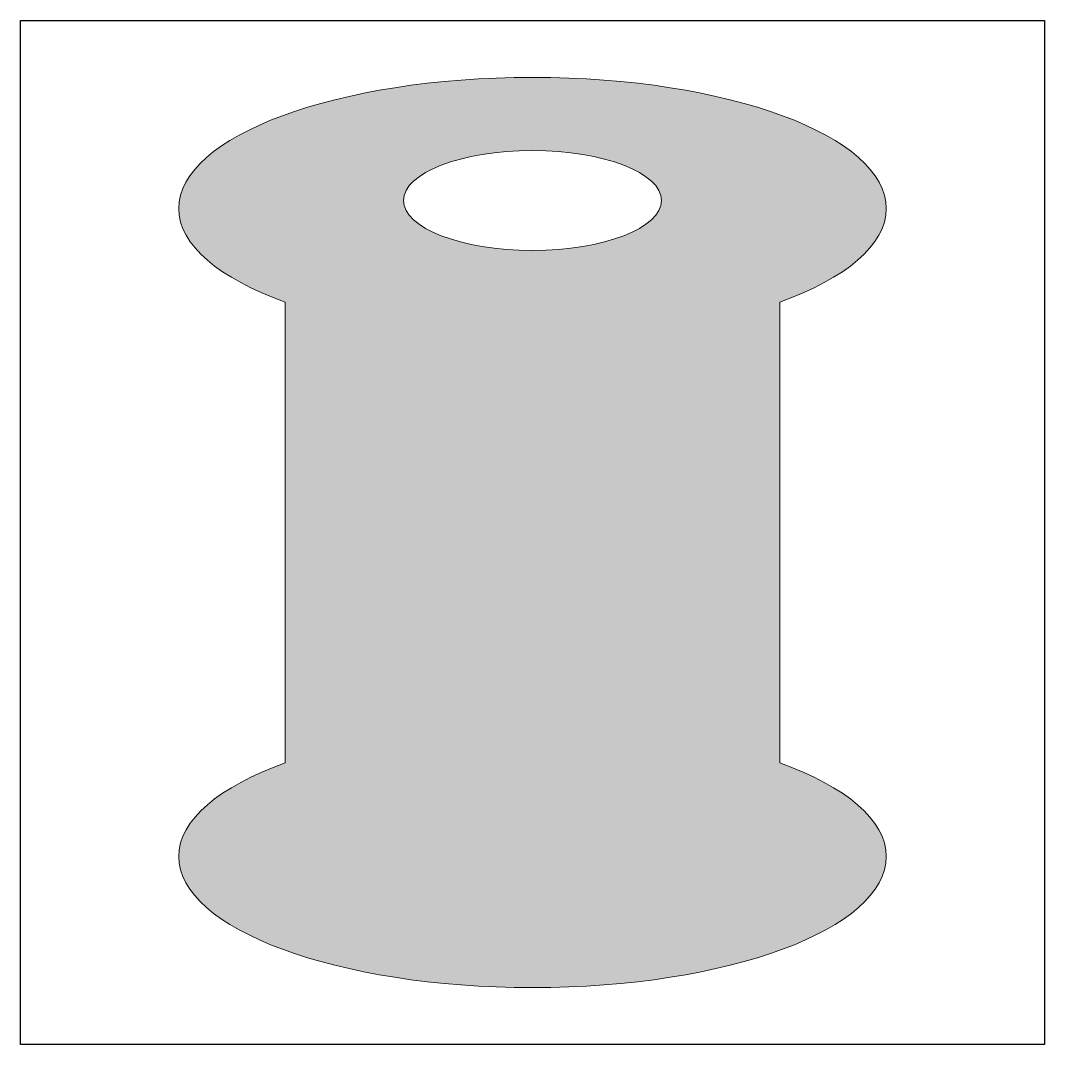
# Model space of a CAD drawing. Header units: inches. Extents: x 0 to 114, y 0 to 114.
import ezdxf

# ---------------------------------------------------------------- set-up
doc = ezdxf.new("R2010")
doc.units = ezdxf.units.IN
doc.header["$MEASUREMENT"] = 0
doc.layers.add('Image Background', color=7, linetype='Continuous')
doc.layers.add('Layer 1', color=7, linetype='Continuous')
picture_1 = doc.add_image_def('image1.png', size_in_pixel=(1350, 1350))

msp = doc.modelspace()

# ---------------------------------------------------------------- hatches: boundary and pattern name
at = {"layer": 'Layer 1', "true_color": 0x4d5b82}
h = msp.add_hatch(color=157, dxfattribs=at)
h.dxf.hatch_style = 2
edge = h.paths.add_edge_path()
edge.add_spline(control_points=[(96.63, 20.98), (96.63, 25.08), (92.09, 28.78), (84.76, 31.44), (84.76, 31.44), (84.76, 82.86), (84.76, 82.86), (92.09, 85.52), (96.63, 89.22), (96.63, 93.32), (96.63, 101.4), (78.96, 107.95), (57.15, 107.95), (35.34, 107.95), (17.67, 101.4), (17.67, 93.32), (17.67, 89.22), (22.21, 85.51), (29.54, 82.86), (29.54, 82.86), (29.54, 31.44), (29.54, 31.44), (22.21, 28.79), (17.67, 25.08), (17.67, 20.98), (17.67, 12.9), (35.34, 6.35), (57.15, 6.35), (78.96, 6.35), (96.63, 12.9), (96.63, 20.98)], knot_values=[0, 0, 0, 0, 1, 1, 1, 2, 2, 2, 3, 3, 3, 4, 4, 4, 5, 5, 5, 6, 6, 6, 7, 7, 7, 8, 8, 8, 9, 9, 9, 10, 10, 10, 10], degree=3, periodic=1)
edge = h.paths.add_edge_path()
edge.add_spline(control_points=[(71.55, 94.21), (71.55, 91.13), (65.1, 88.64), (57.15, 88.64), (49.2, 88.64), (42.75, 91.13), (42.75, 94.21), (42.75, 97.28), (49.2, 99.78), (57.15, 99.78), (65.1, 99.78), (71.55, 97.28), (71.55, 94.21)], knot_values=[0, 0, 0, 0, 1, 1, 1, 2, 2, 2, 3, 3, 3, 4, 4, 4, 4], degree=3, periodic=1)

# ---------------------------------------------------------------- linework, layer by layer
at = {"layer": 'Layer 1', "lineweight": 0}
for points, knots in [([(96.63, 20.98), (96.63, 25.08), (92.09, 28.78), (84.76, 31.44), (84.76, 31.44), (84.76, 82.86), (84.76, 82.86), (92.09, 85.52), (96.63, 89.22), (96.63, 93.32), (96.63, 101.4), (78.96, 107.95), (57.15, 107.95), (35.34, 107.95), (17.67, 101.4), (17.67, 93.32), (17.67, 89.22), (22.21, 85.51), (29.54, 82.86), (29.54, 82.86), (29.54, 31.44), (29.54, 31.44), (22.21, 28.79), (17.67, 25.08), (17.67, 20.98), (17.67, 12.9), (35.34, 6.35), (57.15, 6.35), (78.96, 6.35), (96.63, 12.9), (96.63, 20.98)], [0, 0, 0, 0, 1, 1, 1, 2, 2, 2, 3, 3, 3, 4, 4, 4, 5, 5, 5, 6, 6, 6, 7, 7, 7, 8, 8, 8, 9, 9, 9, 10, 10, 10, 10]), ([(71.55, 94.21), (71.55, 91.13), (65.1, 88.64), (57.15, 88.64), (49.2, 88.64), (42.75, 91.13), (42.75, 94.21), (42.75, 97.28), (49.2, 99.78), (57.15, 99.78), (65.1, 99.78), (71.55, 97.28), (71.55, 94.21)], [0, 0, 0, 0, 1, 1, 1, 2, 2, 2, 3, 3, 3, 4, 4, 4, 4])]:
    msp.add_open_spline(points, degree=3, knots=knots, dxfattribs=at)

# ---------------------------------------------------------------- pictures from other files: only their frames are drawn
at = {"layer": 'Image Background'}
image = msp.add_image(picture_1, insert=(0, 0), size_in_units=(114.3, 114.3), dxfattribs=at)

doc.saveas('drawing.dxf')
